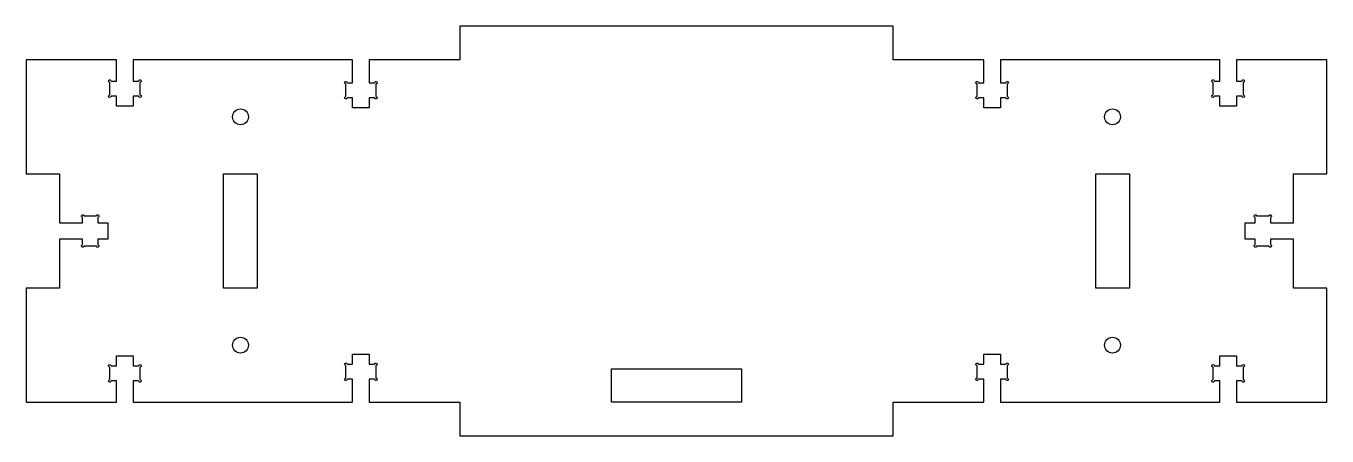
# Model space of a CAD drawing. Header units: millimetres. Extents: x -130 to 130, y -41 to 41.
import ezdxf

# ---------------------------------------------------------------- set-up
doc = ezdxf.new("R2010")
doc.units = ezdxf.units.MM

msp = doc.modelspace()

# ---------------------------------------------------------------- linework, layer by layer
msp.add_lwpolyline([(123.28, -1.65), (118.68, -1.65), (118.68, -2.75, -2.414214), (118.43, -3), (115.93, -3, -2.414214), (115.68, -2.75), (115.68, -1.65), (113.68, -1.65), (113.68, 1.65), (115.68, 1.65), (115.68, 2.75, -2.414214), (115.93, 3), (118.43, 3, -2.414214), (118.68, 2.75), (118.68, 1.65), (123.28, 1.65), (123.28, 11.41), (130, 11.41), (130, 34.22), (111.9, 34.22), (111.9, 29.94), (113, 29.94, -2.414214), (113.25, 29.69), (113.25, 27.19, -2.414214), (113, 26.94), (111.9, 26.94), (111.9, 24.94), (108.6, 24.94), (108.6, 26.94), (107.5, 26.94, -2.414214), (107.25, 27.19), (107.25, 29.69, -2.414214), (107.5, 29.94), (108.6, 29.94), (108.6, 34.22), (64.73, 34.22), (64.73, 29.62), (65.83, 29.62, -2.414214), (66.08, 29.37), (66.08, 26.87, -2.414214), (65.83, 26.62), (64.73, 26.62), (64.73, 24.62), (61.43, 24.62), (61.43, 26.62), (60.33, 26.62, -2.414214), (60.08, 26.87), (60.08, 29.37, -2.414214), (60.33, 29.62), (61.43, 29.62), (61.43, 34.22), (43.33, 34.22), (43.33, 40.94), (-43.33, 40.94), (-43.33, 34.22), (-61.43, 34.22), (-61.43, 29.62), (-60.33, 29.62, -2.414214), (-60.08, 29.37), (-60.08, 26.87, -2.414214), (-60.33, 26.62), (-61.43, 26.62), (-61.43, 24.62), (-64.73, 24.62), (-64.73, 26.62), (-65.83, 26.62, -2.414214), (-66.08, 26.87), (-66.08, 29.37, -2.414214), (-65.83, 29.62), (-64.73, 29.62), (-64.73, 34.22), (-108.6, 34.22), (-108.6, 29.94), (-107.5, 29.94, -2.414214), (-107.25, 29.69), (-107.25, 27.19, -2.414214), (-107.5, 26.94), (-108.6, 26.94), (-108.6, 24.94), (-111.9, 24.94), (-111.9, 26.94), (-113, 26.94, -2.414214), (-113.25, 27.19), (-113.25, 29.69, -2.414214), (-113, 29.94), (-111.9, 29.94), (-111.9, 34.22), (-130, 34.22), (-130, 11.41), (-123.28, 11.41), (-123.28, 1.65), (-118.68, 1.65), (-118.68, 2.75, -2.414214), (-118.43, 3), (-115.93, 3, -2.414214), (-115.68, 2.75), (-115.68, 1.65), (-113.68, 1.65), (-113.68, -1.65), (-115.68, -1.65), (-115.68, -2.75, -2.414214), (-115.93, -3), (-118.43, -3, -2.414214), (-118.68, -2.75), (-118.68, -1.65), (-123.28, -1.65), (-123.28, -11.41), (-130, -11.41), (-130, -34.22), (-111.9, -34.22), (-111.9, -29.94), (-113, -29.94, -2.414214), (-113.25, -29.69), (-113.25, -27.19, -2.414214), (-113, -26.94), (-111.9, -26.94), (-111.9, -24.94), (-108.6, -24.94), (-108.6, -26.94), (-107.5, -26.94, -2.414214), (-107.25, -27.19), (-107.25, -29.69, -2.414214), (-107.5, -29.94), (-108.6, -29.94), (-108.6, -34.22), (-64.73, -34.22), (-64.73, -29.62), (-65.83, -29.62, -2.414214), (-66.08, -29.37), (-66.08, -26.87, -2.414214), (-65.83, -26.62), (-64.73, -26.62), (-64.73, -24.62), (-61.43, -24.62), (-61.43, -26.62), (-60.33, -26.62, -2.414214), (-60.08, -26.87), (-60.08, -29.37, -2.414214), (-60.33, -29.62), (-61.43, -29.62), (-61.43, -34.22), (-43.33, -34.22), (-43.33, -40.94), (43.33, -40.94), (43.33, -34.22), (61.43, -34.22), (61.43, -29.62), (60.33, -29.62, -2.414214), (60.08, -29.37), (60.08, -26.87, -2.414214), (60.33, -26.62), (61.43, -26.62), (61.43, -24.62), (64.73, -24.62), (64.73, -26.62), (65.83, -26.62, -2.414214), (66.08, -26.87), (66.08, -29.37, -2.414214), (65.83, -29.62), (64.73, -29.62), (64.73, -34.22), (108.6, -34.22), (108.6, -29.94), (107.5, -29.94, -2.414214), (107.25, -29.69), (107.25, -27.19, -2.414214), (107.5, -26.94), (108.6, -26.94), (108.6, -24.94), (111.9, -24.94), (111.9, -26.94), (113, -26.94, -2.414214), (113.25, -27.19), (113.25, -29.69, -2.414214), (113, -29.94), (111.9, -29.94), (111.9, -34.22), (130, -34.22), (130, -11.41), (123.28, -11.41)], format="xyb", close=True)
for points in [[(-83.78, 11.41), (-83.78, -11.41), (-90.5, -11.41), (-90.5, 11.41)], [(90.5, 11.41), (90.5, -11.41), (83.78, -11.41), (83.78, 11.41)], [(13, -27.5), (13, -34.22), (-13, -34.22), (-13, -27.5)]]:
    msp.add_lwpolyline(points, close=True)
for centre in [(-87.14, 22.81), (87.14, 22.81), (-87.14, -22.81), (87.14, -22.81)]:
    msp.add_circle(centre, 1.58)

doc.saveas('drawing.dxf')
